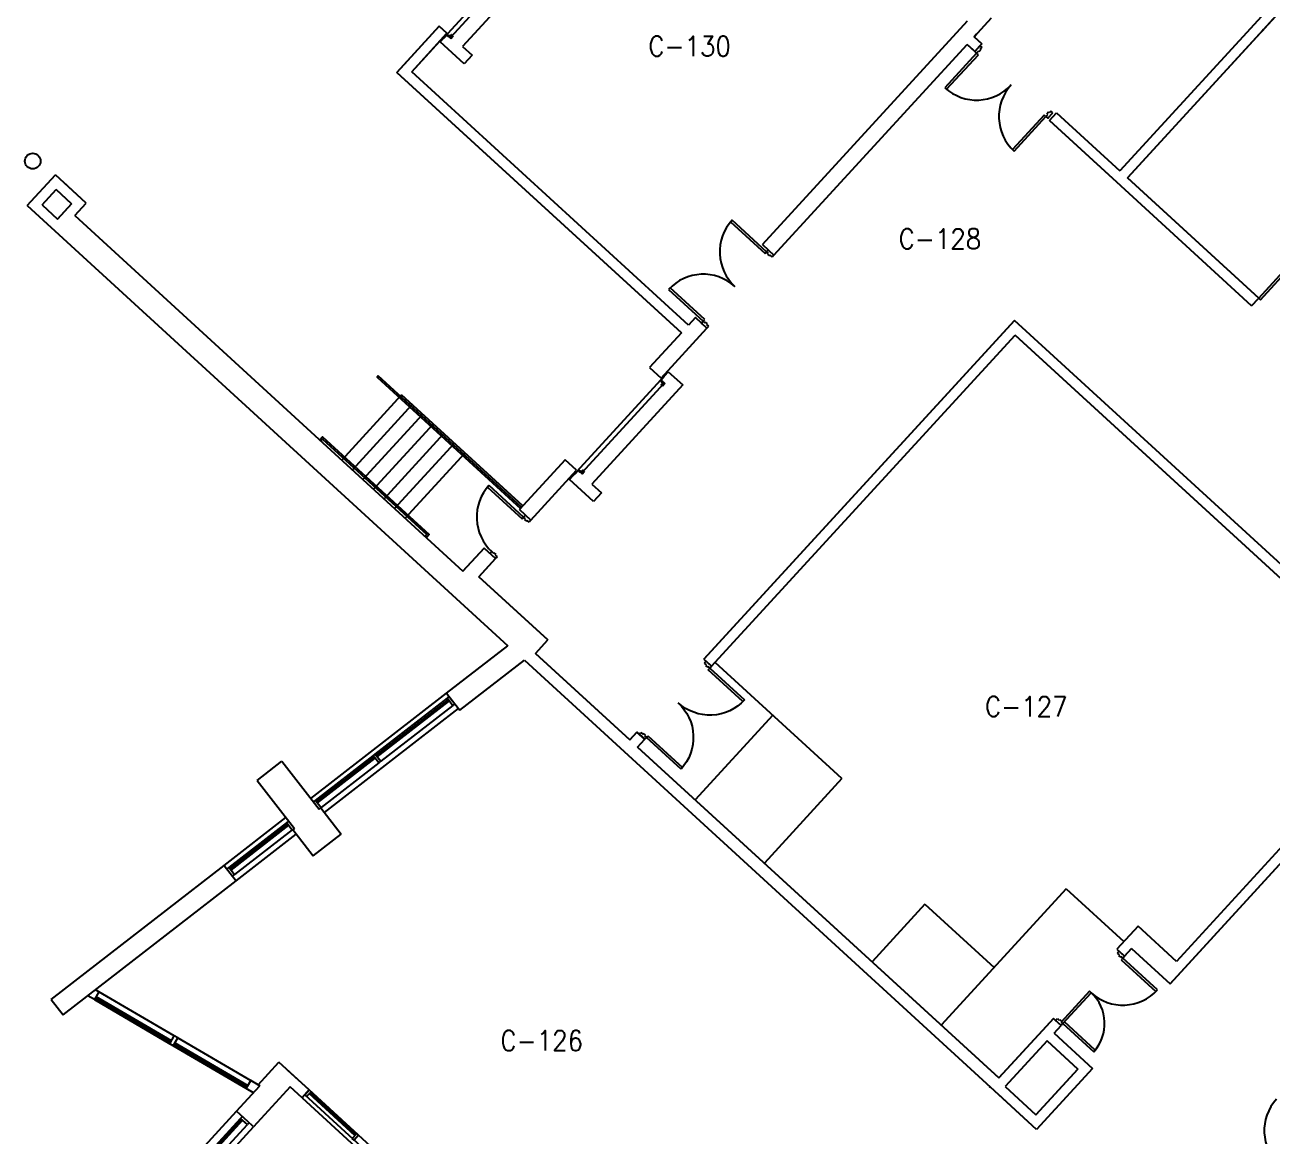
# Model space of a CAD drawing. Header units: inches. Extents: x -2 to 15026, y -1056 to 7065.
# Drawn here: x 3197 to 4154, y 3647 to 4500 of the extents above; entities that cross this region are included whole.
import ezdxf
from ezdxf.enums import TextEntityAlignment as Align

# ---------------------------------------------------------------- set-up
doc = ezdxf.new("R2010")
doc.units = ezdxf.units.IN
doc.header["$LTSCALE"] = 48
doc.header["$MEASUREMENT"] = 0
doc.layers.get('0').update_dxf_attribs({"linetype": 'CONTINUOUS'})
for name, color, linetype in [('A-DOOR', 5, 'CONTINUOUS'), ('A-FLOR-STRS', 4, 'CONTINUOUS'), ('A-GLAZ', 1, 'CONTINUOUS'), ('A-GLAZ-DETL', 5, 'CONTINUOUS'), ('A-WALL', 7, 'CONTINUOUS'), ('A-WALL-SILL', 3, 'CONTINUOUS'), ('SP-RMNO', 7, 'CONTINUOUS'), ('SP-ROOM', 7, 'CONTINUOUS'), ('SP-ROOMF', 7, 'CONTINUOUS')]:
    doc.layers.add(name, color=color, linetype=linetype)
doc.styles.add('ROMANS', font='ROMANS', dxfattribs={"width": 0.78})

# ---------------------------------------------------------------- blocks, each defined once
blk = doc.blocks.new('FMGRM1')
at = {"style": 'ROMANS', "width": 0.9}
for tag, p in [('DATA1', (0, -0.2836)), ('DATA2', (0, -0.443)), ('DATA3', (0, -0.6024)), ('DATA4', (0, -0.7618)), ('DATA5', (0, -0.9213))]:
    blk.add_attdef(tag, text='', height=0.1172, dxfattribs=at).set_placement(p, align=Align.CENTER)
at = {"layer": 'SP-RMNO', "style": 'ROMANS', "width": 0.9}
blk.add_attdef('RMNUMB', text='', height=0.16, dxfattribs=at).set_placement((0, 0), align=Align.MIDDLE)

msp = doc.modelspace()

# ---------------------------------------------------------------- linework, layer by layer
at = {"layer": 'A-DOOR', "linetype": 'Continuous'}
for p, q in [((3515.3, 4486.61), (3590.23, 4568.37)), ((3589.21, 4562.09), (3523.16, 4490)), ((3601.28, 4558.24), (3532.35, 4483.01)), ((3518.15, 4489.35), (3520.35, 4491.74)), ((3521.05, 4491.78), (3520.5, 4492.28)), ((3520.7, 4491.76), (3521.04, 4491.45)), ((3520.8, 4491.44), (3523.29, 4489.16)), ((3521.99, 4490.58), (3521.04, 4491.45)), ((3522.35, 4490.59), (3521.05, 4491.78)), ((3521.05, 4490.88), (3521.45, 4490.5)), ((3521.16, 4490.77), (3521.33, 4490.96)), ((3522.6, 4490.55), (3521.25, 4491.78)), ((3521.34, 4490.61), (3521.51, 4490.79)), ((3521.45, 4490.5), (3521.62, 4490.69)), ((3521.95, 4491.64), (3521.7, 4491.37)), ((3521.76, 4491.66), (3522.17, 4491.29)), ((3522.14, 4491.47), (3521.89, 4491.2)), ((3521.95, 4491.64), (3522.14, 4491.47)), ((3523.16, 4489.51), (3521.99, 4490.58)), ((3522.17, 4491.29), (3522, 4491.1)), ((3522.35, 4490.59), (3522.71, 4490.26)), ((3522.71, 4490.26), (3524.23, 4491.91)), ((3524.03, 4491.91), (3522.8, 4490.56)), ((3523.29, 4489.16), (3525.12, 4491.15)), ((3524.88, 4491.14), (3523.4, 4489.52)), ((3533.73, 4469.72), (3515.3, 4486.61)), ((3532.35, 4483.01), (3539.72, 4476.25)), ((3925.41, 4479.21), (3929.29, 4483.45)), ((3926.88, 4477.86), (3925.41, 4479.21)), ((3928.19, 4479.29), (3926.88, 4477.86)), ((3928.65, 4478.87), (3928.19, 4479.29)), ((3929.92, 4480.25), (3928.65, 4478.87)), ((3929.29, 4483.45), (3930.77, 4482.1)), ((3930.77, 4482.1), (3929.46, 4480.67)), ((3929.46, 4480.67), (3929.92, 4480.25)), ((3539.72, 4476.25), (3533.73, 4469.72)), ((3926.88, 4477.86), (3902.56, 4451.32)), ((3903.85, 4450.14), (3928.17, 4476.68)), ((3928.17, 4476.68), (3926.88, 4477.86)), ((3902.56, 4451.32), (3903.85, 4450.14)), ((3981.28, 4430.64), (3979.97, 4429.22)), ((3982.09, 4432.45), (3980.82, 4431.07)), ((3980.82, 4431.07), (3981.28, 4430.64)), ((3981.44, 4427.86), (3985.33, 4432.1)), ((3982.55, 4432.03), (3982.09, 4432.45)), ((3983.86, 4433.45), (3982.55, 4432.03)), ((3985.33, 4432.1), (3983.86, 4433.45)), ((3978.68, 4430.4), (3954.36, 4403.85)), ((3955.65, 4402.67), (3979.97, 4429.22)), ((3979.97, 4429.22), (3978.68, 4430.4)), ((3979.97, 4429.22), (3981.44, 4427.86)), ((3954.36, 4403.85), (3955.65, 4402.67)), ((3739.16, 4349.61), (3737.98, 4348.32)), ((3737.98, 4348.32), (3764.52, 4323.99)), ((3765.71, 4325.28), (3739.16, 4349.61)), ((3764.52, 4323.99), (3765.71, 4325.28)), ((3765.71, 4325.28), (3767.06, 4326.76)), ((3767.13, 4323.98), (3765.71, 4325.28)), ((3767.06, 4326.76), (3771.3, 4322.87)), ((3766.71, 4323.51), (3767.13, 4323.98)), ((3768.09, 4322.25), (3766.71, 4323.51)), ((3768.52, 4322.71), (3768.09, 4322.25)), ((3769.95, 4321.4), (3768.52, 4322.71)), ((3771.3, 4322.87), (3769.95, 4321.4)), ((4143.27, 4289.9), (4167.59, 4316.45)), ((4144.74, 4288.55), (4169.06, 4315.09)), ((3691.7, 4297.81), (3690.51, 4296.52)), ((3718.24, 4273.49), (3691.7, 4297.81)), ((3690.51, 4296.52), (3717.06, 4272.2)), ((4143.27, 4289.9), (4144.74, 4288.55)), ((3717.06, 4272.2), (3715.71, 4270.72)), ((3715.71, 4270.72), (3719.95, 4266.84)), ((3717.06, 4272.2), (3718.24, 4273.49)), ((3718.49, 4270.89), (3717.06, 4272.2)), ((3718.91, 4271.35), (3718.49, 4270.89)), ((3720.29, 4270.08), (3718.91, 4271.35)), ((3719.87, 4269.62), (3720.29, 4270.08)), ((3721.3, 4268.31), (3719.87, 4269.62)), ((3719.95, 4266.84), (3721.3, 4268.31)), ((3614.52, 4150.65), (3690.29, 4233.34)), ((3684.24, 4226.74), (3686.94, 4229.69)), ((3690.29, 4233.34), (3701.35, 4223.2)), ((3686.85, 4224.4), (3623.73, 4155.52)), ((3701.35, 4223.2), (3631.56, 4147.04)), ((3684.79, 4226.23), (3684.24, 4226.74)), ((3686.96, 4229.33), (3684.76, 4226.94)), ((3684.78, 4226.58), (3685.12, 4226.28)), ((3686.09, 4225.05), (3684.79, 4226.23)), ((3686.15, 4224.8), (3684.8, 4226.03)), ((3684.92, 4223.25), (3686.16, 4224.6)), ((3686.45, 4224.71), (3684.93, 4223.05)), ((3684.97, 4225.54), (3685.38, 4225.17)), ((3685, 4225.35), (3685.19, 4225.18)), ((3685.1, 4226.51), (3687.6, 4224.23)), ((3686.07, 4225.4), (3685.12, 4226.28)), ((3685.19, 4225.18), (3685.44, 4225.45)), ((3685.38, 4225.17), (3685.55, 4225.35)), ((3685.69, 4226.32), (3686.09, 4225.95)), ((3685.76, 4222.48), (3687.25, 4224.1)), ((3687.6, 4224.23), (3685.77, 4222.24)), ((3685.98, 4226.05), (3685.82, 4225.86)), ((3686.09, 4225.95), (3685.93, 4225.76)), ((3687.23, 4224.33), (3686.07, 4225.4)), ((3686.09, 4225.05), (3686.45, 4224.71)), ((3621.32, 4158.07), (3618.61, 4155.12)), ((3618.97, 4155.13), (3621.16, 4157.53)), ((3621.87, 4157.56), (3621.32, 4158.07)), ((3621.52, 4157.54), (3621.85, 4157.24)), ((3621.61, 4157.22), (3624.11, 4154.94)), ((3622.81, 4156.36), (3621.85, 4157.24)), ((3621.86, 4156.66), (3622.03, 4156.84)), ((3621.86, 4156.66), (3622.26, 4156.29)), ((3623.16, 4156.38), (3621.87, 4157.56)), ((3621.97, 4156.56), (3622.14, 4156.74)), ((3623.41, 4156.33), (3622.07, 4157.57)), ((3622.15, 4156.39), (3622.32, 4156.57)), ((3622.26, 4156.29), (3622.43, 4156.47)), ((3622.57, 4157.44), (3622.41, 4157.26)), ((3622.77, 4157.43), (3622.52, 4157.16)), ((3622.57, 4157.44), (3622.98, 4157.07)), ((3622.95, 4157.26), (3622.7, 4156.99)), ((3622.77, 4157.43), (3622.95, 4157.26)), ((3622.98, 4157.07), (3622.81, 4156.89)), ((3623.97, 4155.29), (3622.81, 4156.36)), ((3623.16, 4156.38), (3623.53, 4156.04)), ((3623.53, 4156.04), (3625.05, 4157.7)), ((3624.85, 4157.69), (3623.61, 4156.34)), ((3624.11, 4154.94), (3625.93, 4156.93)), ((3625.69, 4156.92), (3624.21, 4155.3)), ((3552.7, 4146.11), (3551.51, 4144.82)), ((3551.51, 4144.82), (3578.06, 4120.5)), ((3579.24, 4121.79), (3552.7, 4146.11)), ((3632.95, 4133.76), (3614.52, 4150.65)), ((3631.56, 4147.04), (3638.93, 4140.29)), ((3638.93, 4140.29), (3632.95, 4133.76)), ((3578.06, 4120.5), (3579.24, 4121.79)), ((3579.24, 4121.79), (3580.59, 4123.26)), ((3580.67, 4120.48), (3579.24, 4121.79)), ((3580.24, 4120.02), (3580.67, 4120.48)), ((3581.63, 4118.75), (3580.24, 4120.02)), ((3580.59, 4123.26), (3584.83, 4119.38)), ((3582.05, 4119.21), (3581.63, 4118.75)), ((3583.48, 4117.91), (3582.05, 4119.21)), ((3584.83, 4119.38), (3583.48, 4117.91)), ((3554.92, 4095.25), (3553.57, 4093.77)), ((3553.57, 4093.77), (3557.8, 4089.89)), ((3556.34, 4093.94), (3554.92, 4095.25)), ((3556.77, 4094.4), (3556.34, 4093.94)), ((3558.15, 4093.13), (3556.77, 4094.4)), ((3557.73, 4092.67), (3558.15, 4093.13)), ((3559.16, 4091.36), (3557.73, 4092.67)), ((3557.8, 4089.89), (3559.16, 4091.36)), ((3719.26, 4011.13), (3717.91, 4009.65)), ((3717.91, 4009.65), (3719.34, 4008.34)), ((3723.5, 4007.24), (3719.26, 4011.13)), ((3719.34, 4008.34), (3718.92, 4007.88)), ((3718.92, 4007.88), (3720.3, 4006.61)), ((3720.3, 4006.61), (3720.72, 4007.07)), ((3720.72, 4007.07), (3722.15, 4005.77)), ((3720.97, 4004.48), (3722.15, 4005.77)), ((3747.51, 3980.15), (3720.97, 4004.48)), ((3722.15, 4005.77), (3723.5, 4007.24)), ((3722.15, 4005.77), (3748.69, 3981.44)), ((3748.69, 3981.44), (3747.51, 3980.15)), ((3667.91, 3955.09), (3669.26, 3956.56)), ((3672.15, 3951.2), (3667.91, 3955.09)), ((3669.26, 3956.56), (3670.69, 3955.25)), ((3670.69, 3955.25), (3671.11, 3955.71)), ((3671.11, 3955.71), (3672.5, 3954.45)), ((3672.5, 3954.45), (3672.07, 3953.99)), ((3672.07, 3953.99), (3673.5, 3952.68)), ((3673.5, 3952.68), (3672.15, 3951.2)), ((3673.5, 3952.68), (3674.68, 3953.97)), ((3700.05, 3928.35), (3673.5, 3952.68)), ((3674.68, 3953.97), (3701.23, 3929.64)), ((3701.23, 3929.64), (3700.05, 3928.35)), ((4036.15, 3788.56), (4034.8, 3787.08)), ((4034.8, 3787.08), (4036.23, 3785.77)), ((4036.23, 3785.77), (4035.8, 3785.31)), ((4035.8, 3785.31), (4037.19, 3784.05)), ((4040.39, 3784.67), (4036.15, 3788.56)), ((4037.19, 3784.05), (4037.61, 3784.51)), ((4037.61, 3784.51), (4039.04, 3783.2)), ((4039.04, 3783.2), (4037.86, 3781.91)), ((4037.86, 3781.91), (4064.4, 3757.58)), ((4039.04, 3783.2), (4040.39, 3784.67)), ((4065.58, 3758.87), (4039.04, 3783.2)), ((4013.42, 3757.83), (3991.8, 3734.24)), ((3993.1, 3733.06), (4014.71, 3756.65)), ((4014.71, 3756.65), (4013.42, 3757.83)), ((4064.4, 3757.58), (4065.58, 3758.87)), ((3987.5, 3735.47), (3988.86, 3736.94)), ((3991.74, 3731.58), (3987.5, 3735.47)), ((3988.86, 3736.94), (3990.28, 3735.64)), ((3990.28, 3735.64), (3990.71, 3736.1)), ((3990.71, 3736.1), (3992.09, 3734.83)), ((3992.09, 3734.83), (3991.67, 3734.37)), ((3991.67, 3734.37), (3993.1, 3733.06)), ((3993.1, 3733.06), (3991.74, 3731.58)), ((3991.8, 3734.24), (3993.1, 3733.06)), ((3994.28, 3734.35), (3993.1, 3733.06)), ((3993.1, 3733.06), (4016.69, 3711.44)), ((4017.87, 3712.73), (3994.28, 3734.35)), ((4016.69, 3711.44), (4017.87, 3712.73))]:
    msp.add_line(p, q, dxfattribs=at)
for centre, radius, start, end in [((3517.97, 4489.52), 0.25, 227.5, 317.5), ((3520.53, 4491.57), 0.25, 47.5, 137.5), ((3520.92, 4491.33), 0.169, 47.5, 137.5), ((3521.16, 4491.68), 0.141, 47.5, 137.5), ((3522.16, 4490.76), 0.25, 227.5, 317.5), ((3522.7, 4490.65), 0.141, 227.5, 317.5), ((3523.27, 4489.63), 0.169, 227.5, 317.5), ((3524.14, 4491.81), 0.141, 47.5, 137.5), ((3525, 4491.02), 0.169, 47.5, 137.5), ((3686.78, 4229.5), 0.25, 317.5, 47.5), ((3684.95, 4226.77), 0.25, 137.5, 227.5), ((3684.9, 4226.14), 0.141, 137.5, 227.5), ((3685.03, 4223.16), 0.141, 137.5, 227.5), ((3685.23, 4226.4), 0.169, 137.5, 227.5), ((3685.89, 4222.36), 0.169, 137.5, 227.5), ((3685.9, 4225.22), 0.25, 317.5, 47.5), ((3686.06, 4224.69), 0.141, 317.5, 47.5), ((3687.12, 4224.21), 0.169, 317.5, 47.5), ((3618.78, 4155.3), 0.25, 227.5, 317.5), ((3621.35, 4157.36), 0.25, 47.5, 137.5), ((3621.74, 4157.11), 0.169, 47.5, 137.5), ((3621.97, 4157.46), 0.141, 47.5, 137.5), ((3622.97, 4156.54), 0.25, 227.5, 317.5), ((3623.51, 4156.44), 0.141, 227.5, 317.5), ((3624.08, 4155.42), 0.169, 227.5, 317.5), ((3624.95, 4157.59), 0.141, 47.5, 137.5), ((3625.82, 4156.81), 0.169, 47.5, 137.5), ((4039.04, 3783.2), 36, 227.50001, 317.50001), ((3993.1, 3733.06), 32, 317.5, 47.49999), ((4183.54, 3650.78), 36, 137.49999, 227.49999)]:
    msp.add_arc(centre, radius, start, end, dxfattribs=at)
for centre, major_axis, start_param, end_param in [((3926.88, 4477.86), (25.46, 25.46), 3.185226, 4.756022), ((3979.97, 4429.21), (25.46, 25.46), 1.61443, 3.185226), ((3765.71, 4325.28), (25.46, 25.46), 1.614429, 3.185226), ((3717.06, 4272.19), (-25.46, 25.46), -1.527163, 0.043633), ((3579.24, 4121.79), (25.46, 25.46), 1.614429, 3.185226)]:
    msp.add_ellipse(centre, major_axis=major_axis, ratio=1, start_param=start_param, end_param=end_param, dxfattribs=at)
at = {"layer": 'A-DOOR', "linetype": 'Continuous', "extrusion": (0, 0, -1)}
for centre, start_param, end_param in [((3722.15, 4005.77), 3.097959, 4.668756), ((3673.5, 3952.68), 1.527163, 3.09796)]:
    msp.add_ellipse(centre, major_axis=(-25.46, 25.46), ratio=1, start_param=start_param, end_param=end_param, dxfattribs=at)
at = {"layer": 'A-DOOR', "linetype": 'Continuous'}
for p in [(3981.78, 4428.23), (3716.08, 4270.38), (3671.78, 3951.54), (3937.09, 3684.52)]:
    msp.add_point(p, dxfattribs=at)
at = {"layer": 'A-FLOR-STRS', "linetype": 'Continuous'}
for p, q in [((3577.56, 4129.43), (3467.71, 4230.09)), ((3439.74, 4165.52), (3485.68, 4215.66)), ((3578.68, 4130.44), (3485.68, 4215.66)), ((3447.85, 4158.09), (3493.79, 4208.23)), ((3455.96, 4150.66), (3501.9, 4200.8)), ((3464.07, 4143.23), (3510.01, 4193.36)), ((3472.18, 4135.8), (3518.12, 4185.93)), ((3480.29, 4128.37), (3526.23, 4178.5)), ((3488.4, 4120.93), (3534.34, 4171.07)), ((3823.52, 3921.01), (3726.2, 4010.18)), ((3770.43, 3969.65), (3710.98, 3904.77)), ((3823.52, 3921.01), (3764.07, 3856.13)), ((3995.66, 3836.51), (3899.73, 3731.82)), ((3995.66, 3836.51), (4039.9, 3795.97)), ((3887.18, 3824.7), (3846.64, 3780.46)), ((3887.18, 3824.7), (3940.26, 3776.05))]:
    msp.add_line(p, q, dxfattribs=at)
for points in [[(3467.71, 4230.09), (3466.86, 4229.17), (3576.83, 4128.41)], [(3422.78, 4181.06), (3424.98, 4183.46), (3506.81, 4108.47), (3504.62, 4106.07)], [(3423.7, 4180.22), (3425.05, 4181.69), (3505.05, 4108.39), (3503.7, 4106.92)]]:
    msp.add_lwpolyline(points, dxfattribs=at)
at = {"layer": 'A-GLAZ', "linetype": 'Continuous'}
for p, q in [((3465.45, 3939.87), (3520.77, 3982.76)), ((3466.36, 3938.68), (3521.69, 3981.57)), ((3466.98, 3937.89), (3522.3, 3980.78)), ((3525.06, 3977.22), (3469.73, 3934.34)), ((3419.6, 3904.34), (3463.86, 3938.64)), ((3420.52, 3903.15), (3464.78, 3937.46)), ((3421.14, 3902.36), (3465.4, 3936.67)), ((3468.15, 3933.11), (3423.89, 3898.8)), ((3353.22, 3852.87), (3397.48, 3887.18)), ((3354.13, 3851.69), (3398.39, 3886)), ((3354.75, 3850.9), (3399.01, 3885.21)), ((3401.76, 3881.65), (3357.5, 3847.34)), ((3308.48, 3718.88), (3250.65, 3752.69)), ((3308.98, 3719.74), (3251.15, 3753.56)), ((3311.07, 3717.36), (3367.14, 3684.58)), ((3311.57, 3718.23), (3367.64, 3685.44)), ((3485.77, 3610.14), (3411.3, 3678.38)), ((3449.82, 3647.15), (3414.8, 3679.24)), ((3450.5, 3647.88), (3415.48, 3679.97)), ((3293.87, 3585.75), (3362.11, 3660.21)), ((3362.84, 3659.54), (3294.61, 3585.07)), ((3363.58, 3658.86), (3295.35, 3584.4)), ((3299.03, 3581.02), (3367.27, 3655.49))]:
    msp.add_line(p, q, dxfattribs=at)
at = {"layer": 'A-GLAZ-DETL', "linetype": 'Continuous'}
for p, q in [((3520.77, 3982.76), (3522.35, 3983.98)), ((3520.77, 3982.76), (3525.06, 3977.22)), ((3525.06, 3977.22), (3526.64, 3978.45)), ((3463.86, 3938.64), (3465.45, 3939.87)), ((3468.15, 3933.11), (3463.86, 3938.64)), ((3465.45, 3939.87), (3469.73, 3934.34)), ((3468.15, 3933.11), (3469.73, 3934.34)), ((3418.02, 3903.11), (3419.6, 3904.34)), ((3419.6, 3904.34), (3423.89, 3898.8)), ((3422.31, 3897.58), (3423.89, 3898.8)), ((3397.48, 3887.18), (3399.06, 3888.41)), ((3397.48, 3887.18), (3401.76, 3881.65)), ((3401.76, 3881.65), (3403.34, 3882.87)), ((3351.64, 3851.65), (3353.22, 3852.87)), ((3353.22, 3852.87), (3357.5, 3847.34)), ((3355.92, 3846.11), (3357.5, 3847.34)), ((3249.89, 3751.4), (3244.87, 3754.33)), ((3253.42, 3757.44), (3249.89, 3751.4)), ((3253.42, 3757.44), (3250.83, 3758.96)), ((3307.72, 3717.58), (3311.25, 3723.63)), ((3313.84, 3722.11), (3311.25, 3723.63)), ((3310.31, 3716.07), (3307.72, 3717.58)), ((3310.31, 3716.07), (3313.84, 3722.11)), ((3366.38, 3683.28), (3369.91, 3689.33)), ((3376.9, 3685.24), (3369.91, 3689.33)), ((3375.47, 3686.08), (3376.9, 3685.24)), ((3372.06, 3679.96), (3366.38, 3683.28)), ((3362.11, 3660.21), (3363.46, 3661.69)), ((3367.27, 3655.49), (3362.11, 3660.21)), ((3363.46, 3661.69), (3368.62, 3656.96)), ((3368.62, 3656.96), (3367.27, 3655.49))]:
    msp.add_line(p, q, dxfattribs=at)
for points in [[(3411.3, 3678.38), (3414.68, 3682.06), (3416.15, 3680.71), (3412.78, 3677.03)], [(3447.8, 3644.93), (3451.17, 3648.62), (3452.65, 3647.27), (3449.27, 3643.58)]]:
    msp.add_lwpolyline(points, close=True, dxfattribs=at)
at = {"layer": 'A-WALL', "linetype": 'Continuous'}
for p, q in [((4042.61, 4382.14), (4238.54, 4595.95)), ((4209.67, 4576.28), (4036.78, 4387.61)), ((4164.21, 4514.84), (4146.66, 4495.68)), ((3514.48, 4498.51), (3482.06, 4463.12)), ((3482.06, 4463.12), (3514.46, 4498.49)), ((3514.48, 4498.51), (3520.38, 4493.1)), ((3520.38, 4493.1), (3514.48, 4498.51)), ((3514.48, 4498.51), (3514.48, 4498.51)), ((3762.44, 4330.98), (3919.85, 4502.76)), ((3924.91, 4490.52), (3938.16, 4504.98)), ((3493.36, 4463.61), (3520.38, 4493.1)), ((3493.36, 4463.61), (3520.36, 4493.08)), ((3924.91, 4490.52), (3926.68, 4492.44)), ((3926.68, 4492.44), (3924.91, 4490.52)), ((3930.81, 4485.11), (3924.91, 4490.52)), ((3924.91, 4490.52), (3930.81, 4485.11)), ((4141.25, 4489.78), (4042.61, 4382.14)), ((4141.25, 4489.78), (4146.66, 4495.68)), ((3771.29, 4322.87), (3919.51, 4484.62)), ((3919.51, 4484.62), (3925.41, 4479.21)), ((3919.51, 4484.62), (3923.93, 4480.56)), ((3925.41, 4479.21), (3919.51, 4484.62)), ((3925.41, 4479.21), (3930.81, 4485.11)), ((3930.81, 4485.11), (3925.41, 4479.21)), ((3490.16, 4471.97), (3482.06, 4463.12)), ((3700.29, 4263.15), (3482.06, 4463.12)), ((3482.06, 4463.12), (3482.06, 4463.12)), ((3482.06, 4463.12), (3700.29, 4263.15)), ((3705.69, 4269.04), (3493.36, 4463.61)), ((3705.69, 4269.04), (3493.36, 4463.61)), ((3982.66, 4426.23), (3988.06, 4432.12)), ((3982.66, 4426.23), (3988.06, 4432.12)), ((3988.06, 4432.12), (4036.78, 4387.61)), ((3988.06, 4432.12), (3988.06, 4432.12)), ((3982.66, 4426.23), (4031.31, 4381.64)), ((4031.31, 4381.64), (3982.66, 4426.23)), ((3198.45, 4360.85), (3220.07, 4384.44)), ((3243.67, 4362.82), (3220.07, 4384.44)), ((3209.76, 4361.34), (3220.57, 4373.14)), ((3232.37, 4362.33), (3220.57, 4373.14)), ((3220.57, 4373.14), (3232.37, 4362.33)), ((3243.67, 4362.82), (3225.97, 4379.04)), ((3225.97, 4379.04), (3225.97, 4379.04)), ((4137.86, 4284.01), (4031.31, 4381.64)), ((4042.61, 4382.14), (4143.27, 4289.9)), ((4143.4, 4289.78), (4042.61, 4382.14)), ((3198.45, 4360.85), (3567.07, 4023.08)), ((3209.76, 4361.34), (3221.56, 4350.53)), ((3221.56, 4350.53), (3232.37, 4362.33)), ((3232.37, 4362.33), (3221.56, 4350.53)), ((3234.89, 4353.24), (3243.67, 4362.82)), ((3234.89, 4353.24), (3243.67, 4362.82)), ((3234.89, 4353.24), (3532.74, 4080.3)), ((3762.45, 4330.97), (3771.29, 4322.87)), ((4137.86, 4284.01), (4143.27, 4289.9)), ((3711.1, 4274.94), (3705.69, 4269.04)), ((3711.1, 4274.94), (3705.69, 4269.04)), ((3711.1, 4274.94), (3719.95, 4266.84)), ((3719.95, 4266.84), (3711.1, 4274.94)), ((3717.6, 4012.65), (3955.92, 4272.72)), ((3955.92, 4272.72), (3717.6, 4012.65)), ((4239.03, 4013.29), (3955.92, 4272.72)), ((4239.03, 4013.29), (3955.92, 4272.72)), ((3700.29, 4263.15), (3675.95, 4236.58)), ((3700.29, 4263.15), (3675.95, 4236.58)), ((3684.79, 4228.47), (3719.95, 4266.84)), ((3684.79, 4228.47), (3719.95, 4266.84)), ((3723.5, 4007.24), (3956.41, 4261.42)), ((3723.5, 4007.24), (3956.41, 4261.42)), ((4263.12, 3980.37), (3956.41, 4261.42)), ((3956.41, 4261.42), (4263.12, 3980.37)), ((3675.95, 4236.58), (3684.79, 4228.47)), ((3675.95, 4236.58), (3684.79, 4228.47)), ((3611.09, 4165.8), (3575.98, 4127.49)), ((3611.09, 4165.8), (3575.98, 4127.49)), ((3619.94, 4157.69), (3611.09, 4165.8)), ((3619.94, 4157.7), (3611.09, 4165.8)), ((3611.09, 4165.8), (3611.09, 4165.8)), ((3584.83, 4119.38), (3619.94, 4157.7)), ((3584.83, 4119.38), (3619.94, 4157.69)), ((3584.83, 4119.38), (3575.98, 4127.49)), ((3575.98, 4127.49), (3584.83, 4119.38)), ((3532.74, 4080.3), (3548.96, 4098)), ((3548.96, 4098), (3532.74, 4080.3)), ((3548.96, 4098), (3557.8, 4089.89)), ((3557.8, 4089.89), (3548.96, 4098)), ((3548.96, 4098), (3548.96, 4098)), ((3557.8, 4089.89), (3544.98, 4075.89)), ((3544.98, 4075.89), (3557.8, 4089.89)), ((3544.98, 4075.89), (3597.79, 4027.5)), ((3597.79, 4027.5), (3544.98, 4075.89)), ((3520.21, 3986.75), (3567.07, 4023.08)), ((3588.32, 4017.16), (3597.79, 4027.5)), ((3588.32, 4017.16), (3597.79, 4027.5)), ((3530.39, 3973.61), (3579.81, 4011.91)), ((3579.81, 4011.91), (3937.46, 3684.19)), ((3660.85, 3950.71), (3588.32, 4017.16)), ((3588.33, 4017.16), (3660.85, 3950.71)), ((3717.6, 4012.65), (3723.5, 4007.24)), ((3717.6, 4012.65), (3723.5, 4007.24)), ((3520.21, 3986.75), (3529.4, 3974.89)), ((4274.42, 3980.87), (4075.28, 3763.55)), ((4075.28, 3763.55), (4274.42, 3980.87)), ((3529.4, 3974.89), (3530.39, 3973.61)), ((4263.12, 3980.37), (4080.2, 3780.75)), ((4263.12, 3980.37), (4080.2, 3780.75)), ((3660.85, 3950.71), (3666.25, 3956.61)), ((3666.25, 3956.61), (3660.85, 3950.71)), ((3666.25, 3956.61), (3672.15, 3951.2)), ((3672.15, 3951.2), (3666.25, 3956.61)), ((3666.75, 3945.3), (3672.15, 3951.2)), ((3666.75, 3945.3), (3672.15, 3951.2)), ((3666.75, 3945.3), (3943.96, 3691.28)), ((3943.96, 3691.28), (3666.75, 3945.3)), ((3374.86, 3919.63), (3393.82, 3934.33)), ((3393.82, 3934.33), (3422.31, 3897.58)), ((3374.86, 3919.63), (3403.34, 3882.87)), ((3423.6, 3898.57), (3439.22, 3878.42)), ((3402.06, 3881.88), (3417.68, 3861.72)), ((3417.68, 3861.72), (3439.22, 3878.42)), ((3216.71, 3751.49), (3349.49, 3854.41)), ((3349.49, 3854.41), (3358.68, 3842.56)), ((3225.9, 3739.63), (3358.68, 3842.56)), ((4050.7, 3807.77), (4034.49, 3790.08)), ((4050.7, 3807.77), (4034.49, 3790.08)), ((4080.2, 3780.75), (4050.7, 3807.77)), ((4080.2, 3780.75), (4050.7, 3807.77)), ((4034.49, 3790.08), (4040.39, 3784.67)), ((4034.49, 3790.08), (4040.39, 3784.67)), ((4045.79, 3790.57), (4040.39, 3784.67)), ((4040.39, 3784.67), (4045.79, 3790.57)), ((4045.79, 3790.57), (4075.28, 3763.55)), ((4045.79, 3790.57), (4075.28, 3763.55)), ((3216.71, 3751.49), (3225.9, 3739.63)), ((3980.44, 3731.09), (3985.85, 3736.99)), ((3985.85, 3736.99), (3980.44, 3731.09)), ((3991.74, 3731.59), (3985.85, 3736.99)), ((3991.74, 3731.58), (3985.85, 3736.99)), ((3985.85, 3736.99), (3985.85, 3736.99)), ((3980.44, 3731.09), (3943.96, 3691.28)), ((3943.96, 3691.28), (3980.44, 3731.09)), ((3986.34, 3725.69), (3991.74, 3731.58)), ((3986.34, 3725.69), (3991.74, 3731.58)), ((3986.34, 3725.69), (4015.83, 3698.66)), ((3986.34, 3725.69), (4015.83, 3698.66)), ((3980.91, 3719.77), (3948.76, 3684.68)), ((3980.91, 3719.77), (3948.76, 3684.68)), ((3980.91, 3719.77), (4004.51, 3698.15)), ((4004.51, 3698.15), (3980.91, 3719.77)), ((3375.47, 3686.08), (3391.36, 3703.43)), ((3414.68, 3682.06), (3391.36, 3703.43)), ((3414.68, 3682.06), (3398.46, 3696.93)), ((4004.51, 3698.15), (3972.35, 3663.06)), ((3972.35, 3663.06), (4004.51, 3698.15)), ((4015.83, 3698.66), (3972.85, 3651.76)), ((4015.83, 3698.66), (3972.85, 3651.76)), ((3359.03, 3665.74), (3376.9, 3685.24)), ((3400.15, 3684.52), (3372.03, 3653.84)), ((3409.27, 3676.16), (3400.15, 3684.52)), ((3972.85, 3651.76), (3937.46, 3684.19)), ((3948.76, 3684.68), (3972.35, 3663.06)), ((3948.76, 3684.68), (3972.35, 3663.06)), ((3414.68, 3682.06), (3409.11, 3675.98)), ((3414.68, 3682.06), (3409.27, 3676.16)), ((3489.14, 3613.83), (3414.68, 3682.06)), ((3972.85, 3651.76), (3943.36, 3678.78)), ((3364.93, 3660.34), (3359.03, 3665.74)), ((3372.03, 3653.84), (3367.14, 3658.31))]:
    msp.add_line(p, q, dxfattribs=at)
msp.add_circle((3202.62, 4395.01), 6, dxfattribs=at)
msp.add_point((4146.66, 4495.68), dxfattribs=at)
at = {"layer": 'A-WALL-SILL', "linetype": 'Continuous'}
for p, q in [((3415.88, 3905.88), (3520.21, 3986.75)), ((3426.35, 3895.02), (3529.4, 3974.89)), ((3349.49, 3854.41), (3396.91, 3891.17)), ((3358.68, 3842.56), (3404.82, 3878.32)), ((3249.89, 3751.4), (3307.72, 3717.58)), ((3311.25, 3723.63), (3253.42, 3757.44)), ((3366.38, 3683.28), (3310.31, 3716.07)), ((3313.84, 3722.11), (3369.91, 3689.33)), ((3409.27, 3676.16), (3483.74, 3607.93)), ((3489.14, 3613.83), (3414.68, 3682.06)), ((3288.1, 3588.33), (3359.03, 3665.74)), ((3301.09, 3576.42), (3372.03, 3653.84))]:
    msp.add_line(p, q, dxfattribs=at)

# ---------------------------------------------------------------- block references
at = {"layer": 'SP-ROOM', "linetype": 'Continuous'}
ref = msp.add_blockref('FMGRM1', (3706.61, 4483.19), dxfattribs=dict(at, xscale=96, yscale=96, zscale=96))
ref.add_attrib('RMNUMB', 'C-130', dxfattribs={"layer": 'SP-RMNO', "height": 15.36, "style": 'ROMANS', "width": 0.9}).set_placement((3706.61, 4483.19), align=Align.MIDDLE)
ref = msp.add_blockref('FMGRM1', (3964.93, 3976.35), dxfattribs=dict(at, xscale=96, yscale=96, zscale=96))
ref.add_attrib('RMNUMB', 'C-127', dxfattribs={"layer": 'SP-RMNO', "height": 15.36, "style": 'ROMANS', "width": 0.9}).set_placement((3964.93, 3976.35), align=Align.MIDDLE)
ref = msp.add_blockref('FMGRM1', (3593.15, 3719.95), dxfattribs=dict(at, xscale=96, yscale=96, zscale=96))
ref.add_attrib('RMNUMB', 'C-126', dxfattribs={"layer": 'SP-RMNO', "height": 15.36, "style": 'ROMANS', "width": 0.9}).set_placement((3593.15, 3719.95), align=Align.MIDDLE)
at = {"layer": 'SP-ROOMF', "linetype": 'Continuous'}
ref = msp.add_blockref('FMGRM1', (3898.68, 4335.36), dxfattribs=dict(at, xscale=96, yscale=96, zscale=96))
ref.add_attrib('RMNUMB', 'C-128', dxfattribs={"layer": 'SP-RMNO', "height": 15.36, "style": 'ROMANS', "width": 0.9}).set_placement((3898.68, 4335.36), align=Align.MIDDLE)

doc.saveas('drawing.dxf')
